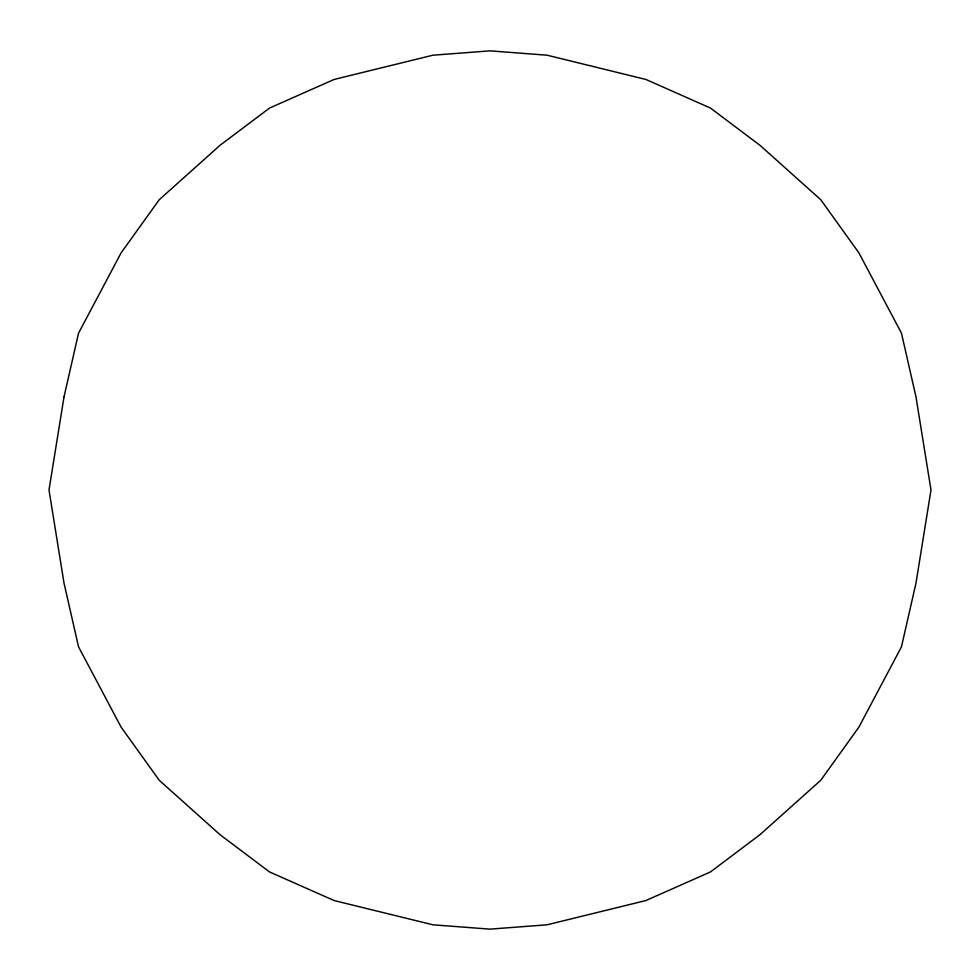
<?xml version="1.0" encoding="UTF-8"?>
<svg xmlns="http://www.w3.org/2000/svg" width="980" height="980" viewBox="0 0 980 980"><rect width="100%" height="100%" fill="white"/><g stroke="black" fill="none" stroke-linecap="round" stroke-linejoin="round"><path stroke-width="1.47" d="M64.031 396.802L49 490L64.031 583.198L78.547 646.849L121.091 727.111L159.25 780.288L219.949 834.629L269.5 871.918L334.082 900.534L432.927 924.802L490 929.138L547.073 924.802L645.918 900.534L710.5 871.918L760.051 834.629L820.75 780.288L858.909 727.111L901.453 646.849L915.969 583.198L931 490L915.969 396.802L901.453 333.151L858.909 252.889L820.75 199.712L760.051 145.371L710.5 108.082L645.918 79.466L547.073 55.199L490 50.862L432.927 55.199L334.082 79.466L269.5 108.082L219.949 145.371L159.25 199.712L121.091 252.889L78.547 333.151L64.031 396.802"/></g></svg>
